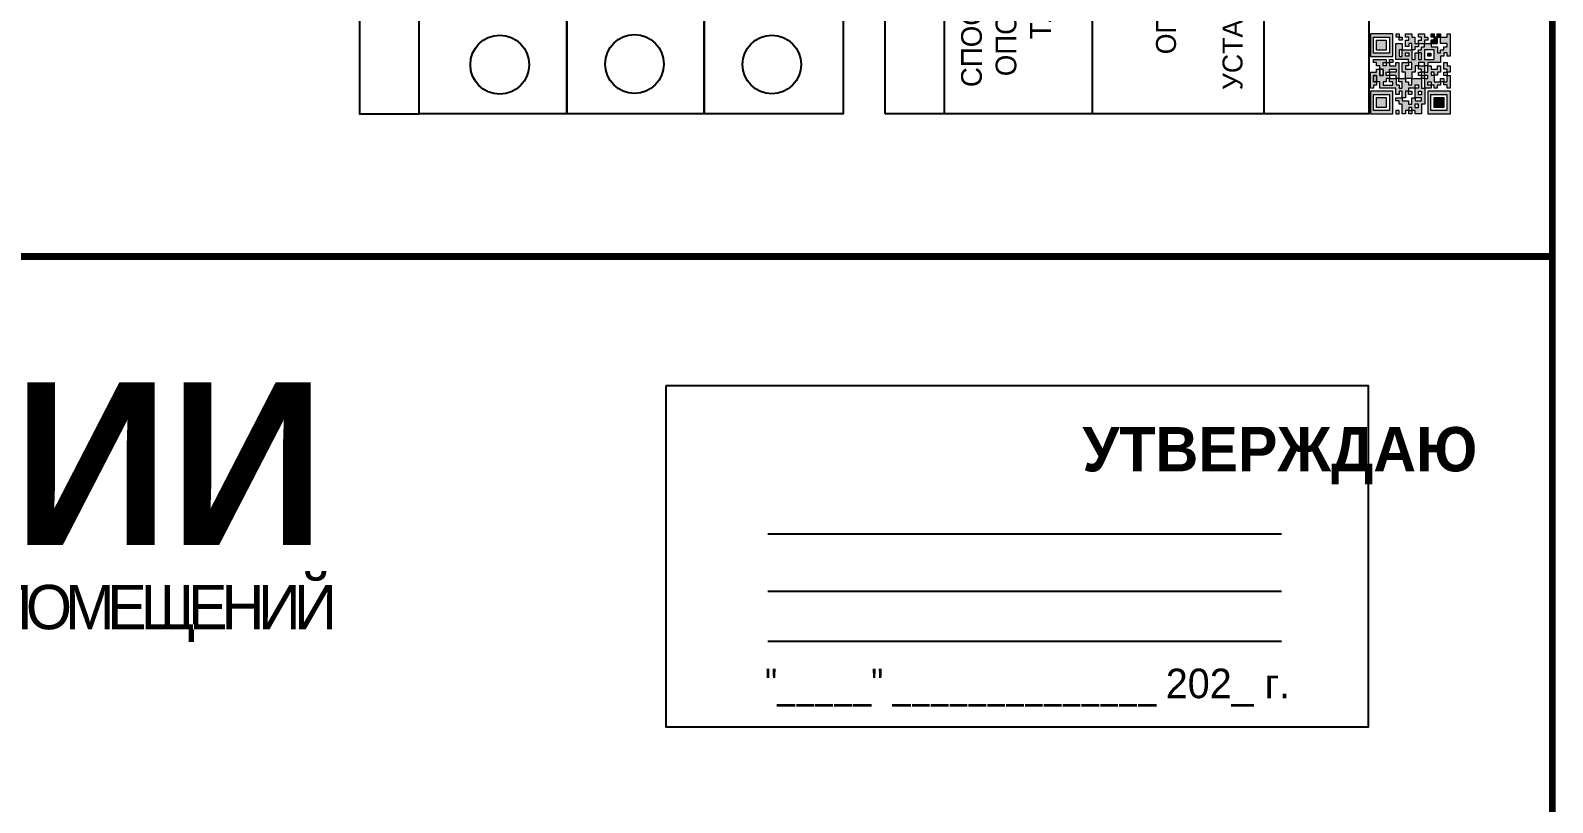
# Model space of a CAD drawing. Header units: millimetres. Extents: x 13114 to 67229, y 22859 to 38520.
# Drawn here: x 25043.7 to 25249.7, y 25781.1 to 25885.6 of the extents above; entities that cross this region are included whole.
import ezdxf

# ---------------------------------------------------------------- set-up
doc = ezdxf.new("R2010")
doc.units = ezdxf.units.MM
doc.styles.add('обычный', font='arial.ttf')

# ---------------------------------------------------------------- blocks, each defined once
blk = doc.blocks.new('QR')
at = {"lineweight": 0}
h = blk.add_hatch(color=256, dxfattribs=at)
h.dxf.hatch_style = 1
h.paths.add_polyline_path([(9241.16, 2687.38), (9242.01, 2687.38), (9242.01, 2687.83), (9241.59, 2687.83), (9241.59, 2688.68), (9239.45, 2688.68), (9239.45, 2688.25), (9239.86, 2688.25), (9239.86, 2687.83), (9240.29, 2687.83), (9240.29, 2688.25), (9241.16, 2688.25), (9241.16, 2687.83), (9240.29, 2687.83), (9240.29, 2687.38), (9239.45, 2687.38), (9239.45, 2685.22), (9238.57, 2685.22), (9238.57, 2684.8), (9239.02, 2684.8), (9239.02, 2684.37), (9238.13, 2684.37), (9238.13, 2683.92), (9239.02, 2683.92), (9239.02, 2683.5), (9239.44, 2683.5), (9239.44, 2682.64), (9239.87, 2682.64), (9239.87, 2682.18), (9239.44, 2682.18), (9239.44, 2682.64), (9238.13, 2682.64), (9238.13, 2681.76), (9237.71, 2681.76), (9237.71, 2682.64), (9238.13, 2682.64), (9238.13, 2683.07), (9237.27, 2683.07), (9237.27, 2683.51), (9237.71, 2683.51), (9237.71, 2684.37), (9238.13, 2684.37), (9238.13, 2685.22), (9237.71, 2685.22), (9237.71, 2684.8), (9237.28, 2684.8), (9237.28, 2684.38), (9235.98, 2684.38), (9235.98, 2683.92), (9236.4, 2683.92), (9236.4, 2683.49), (9236.84, 2683.49), (9236.84, 2683.07), (9236.4, 2683.07), (9236.4, 2682.64), (9235.98, 2682.64), (9235.98, 2681.76), (9237.29, 2681.76), (9237.29, 2681.33), (9239.43, 2681.33), (9239.43, 2681.76), (9240.74, 2681.76), (9240.74, 2683.05), (9239.87, 2683.05), (9239.87, 2683.5), (9240.29, 2683.5), (9240.29, 2683.91), (9240.74, 2683.91), (9240.74, 2684.81), (9240.29, 2684.81), (9240.29, 2684.79), (9240.29, 2684.37), (9239.45, 2684.37), (9239.45, 2684.8), (9239.87, 2684.8), (9239.87, 2685.21), (9240.74, 2685.21), (9240.74, 2686.1), (9240.29, 2686.1), (9240.29, 2685.64), (9239.86, 2685.64), (9239.86, 2686.95), (9240.29, 2686.95), (9240.29, 2686.52), (9240.74, 2686.52), (9240.74, 2686.1), (9241.16, 2686.1), (9241.16, 2686.53), (9241.59, 2686.53), (9241.59, 2686.1), (9242.02, 2686.1), (9242.02, 2685.21), (9241.59, 2685.21), (9241.59, 2686.1), (9241.16, 2686.1), (9241.16, 2685.21), (9240.74, 2685.21), (9240.74, 2684.81), (9242.89, 2684.81), (9242.89, 2685.22), (9242.47, 2685.22), (9242.47, 2686.11), (9242.89, 2686.11), (9242.89, 2686.52), (9242.46, 2686.52), (9242.46, 2686.95), (9242.89, 2686.95), (9242.89, 2686.52), (9243.32, 2686.52), (9243.32, 2688.26), (9242.9, 2688.26), (9242.9, 2687.83), (9242.47, 2687.83), (9242.47, 2687.38), (9242.01, 2687.38), (9242.01, 2686.94), (9241.16, 2686.94)])
h.paths.add_polyline_path([(9239.02, 2682.18), (9239.02, 2681.76), (9238.54, 2681.76), (9238.54, 2682.18)], flags=16)
h.paths.add_polyline_path([(9237.27, 2682.65), (9237.27, 2682.19), (9236.83, 2682.19), (9236.83, 2682.65)], flags=16)
h = blk.add_hatch(color=256, dxfattribs=at)
h.dxf.hatch_style = 1
h.paths.add_polyline_path([(9238.15, 2687.83), (9236.83, 2687.83), (9236.83, 2686.52), (9238.15, 2686.52)], flags=0)
h.paths.add_polyline_path([(9239.01, 2685.65), (9239.01, 2688.68), (9235.98, 2688.68), (9235.98, 2685.65)])
h.paths.add_polyline_path([(9236.41, 2686.1), (9236.41, 2688.26), (9238.56, 2688.26), (9238.56, 2686.1)], flags=16)
h.paths.add_polyline_path([(9236.83, 2686.52), (9236.83, 2687.83), (9238.15, 2687.83), (9238.15, 2686.52)], flags=0)
h = blk.add_hatch(color=256, dxfattribs=at)
h.dxf.hatch_style = 1
h.paths.add_polyline_path([(9238.15, 2686.52), (9238.15, 2687.83), (9236.83, 2687.83), (9236.83, 2686.52)])
h.paths.add_polyline_path([(9245.91, 2686.52), (9245.91, 2687.83), (9244.59, 2687.83), (9244.59, 2686.52)], flags=0)
h.paths.add_polyline_path([(9246.77, 2685.65), (9246.77, 2688.68), (9243.74, 2688.68), (9243.74, 2685.65)])
h.paths.add_polyline_path([(9244.17, 2686.1), (9244.17, 2688.26), (9246.32, 2688.26), (9246.32, 2686.1)], flags=16)
h.paths.add_polyline_path([(9244.59, 2686.52), (9244.59, 2687.83), (9245.91, 2687.83), (9245.91, 2686.52)], flags=0)
h = blk.add_hatch(color=256, dxfattribs=at)
h.dxf.hatch_style = 1
h.paths.add_polyline_path([(9240.75, 2681.76), (9240.75, 2681.35), (9241.17, 2681.35), (9241.17, 2681.76)])
h.paths.add_polyline_path([(9241.6, 2682.18), (9241.17, 2682.18), (9241.17, 2681.76), (9241.6, 2681.76)])
h.paths.add_polyline_path([(9242.47, 2681.34), (9242.47, 2682.19), (9242.02, 2682.19), (9242.02, 2681.76), (9241.6, 2681.76), (9241.6, 2681.34)])
h.paths.add_polyline_path([(9239.87, 2678.3), (9239.44, 2678.3), (9239.44, 2677.89), (9241.17, 2677.89), (9241.17, 2678.3), (9240.28, 2678.3), (9240.28, 2678.73), (9239.87, 2678.73)])
h.paths.add_polyline_path([(9240.75, 2678.73), (9240.75, 2679.19), (9240.28, 2679.19), (9240.28, 2678.73)])
h.paths.add_polyline_path([(9241.6, 2678.73), (9241.17, 2678.73), (9241.17, 2678.3), (9241.6, 2678.3)])
h.paths.add_polyline_path([(9242.02, 2678.3), (9241.6, 2678.3), (9241.6, 2677.89), (9242.48, 2677.89), (9242.48, 2678.31), (9242.9, 2678.31), (9242.9, 2678.73), (9242.02, 2678.73)])
h.paths.add_polyline_path([(9246.36, 2684.37), (9246.36, 2684.79), (9245.93, 2684.79), (9245.93, 2684.37)])
h.paths.add_polyline_path([(9246.78, 2685.2), (9246.36, 2685.2), (9246.36, 2684.79), (9246.78, 2684.79)])
h.paths.add_polyline_path([(9245.91, 2687.83), (9244.59, 2687.83), (9244.59, 2686.52), (9245.91, 2686.52)])
h = blk.add_hatch(color=256, dxfattribs=at)
h.dxf.hatch_style = 1
h.paths.add_polyline_path([(9243.32, 2686.11), (9242.89, 2686.11), (9242.89, 2685.64), (9243.32, 2685.64)])
h.paths.add_polyline_path([(9239.02, 2683.07), (9239.02, 2683.5), (9238.56, 2683.5), (9238.56, 2683.07)])
h.paths.add_polyline_path([(9236.4, 2684.8), (9236.4, 2685.22), (9235.98, 2685.22), (9235.98, 2684.8)])
h.paths.add_polyline_path([(9236.4, 2683.07), (9236.4, 2683.49), (9235.98, 2683.49), (9235.98, 2683.07)])
h = blk.add_hatch(color=256, dxfattribs=at)
h.dxf.hatch_style = 1
h.paths.add_polyline_path([(9243.32, 2682.64), (9243.32, 2683.07), (9244.62, 2683.07), (9244.62, 2684.37), (9243.74, 2684.37), (9243.74, 2684.8), (9244.62, 2684.8), (9244.62, 2684.37), (9245.48, 2684.37), (9245.48, 2685.22), (9243.32, 2685.22), (9243.32, 2683.5), (9242.89, 2683.5), (9242.89, 2683.06), (9242.01, 2683.06), (9242.01, 2683.91), (9242.47, 2683.91), (9242.47, 2683.5), (9242.89, 2683.5), (9242.89, 2684.38), (9241.59, 2684.38), (9241.59, 2683.91), (9240.74, 2683.91), (9240.74, 2683.05), (9241.59, 2683.05), (9241.59, 2682.64), (9242.47, 2682.64), (9242.47, 2682.19), (9242.91, 2682.19), (9242.91, 2681.34), (9242.48, 2681.34), (9242.48, 2680.91), (9242.91, 2680.91), (9242.91, 2679.17), (9243.75, 2679.17), (9243.75, 2678.73), (9244.2, 2678.73), (9244.2, 2678.3), (9243.75, 2678.3), (9243.75, 2677.88), (9246.78, 2677.88), (9246.78, 2678.3), (9246.35, 2678.3), (9246.35, 2679.19), (9245.48, 2679.19), (9245.48, 2678.31), (9245.05, 2678.31), (9245.05, 2678.73), (9244.62, 2678.73), (9244.62, 2679.19), (9244.2, 2679.19), (9244.2, 2679.61), (9245.05, 2679.61), (9245.05, 2680.46), (9245.48, 2680.46), (9245.48, 2681.34), (9245.04, 2681.34), (9245.04, 2681.76), (9244.63, 2681.76), (9244.63, 2682.19), (9244.21, 2682.19), (9244.21, 2681.76), (9243.32, 2681.76), (9243.32, 2682.19), (9244.21, 2682.19), (9244.21, 2682.64)])
h.paths.add_polyline_path([(9243.75, 2683.49), (9243.75, 2683.92), (9244.21, 2683.92), (9244.21, 2683.49)], flags=16)
h.paths.add_polyline_path([(9243.32, 2681.34), (9244.63, 2681.34), (9244.63, 2680.04), (9243.32, 2680.04)], flags=16)
h.paths.add_polyline_path([(9243.76, 2680.89), (9244.18, 2680.89), (9244.18, 2680.48), (9243.76, 2680.48)], flags=0)
h = blk.add_hatch(color=256, dxfattribs=at)
h.dxf.hatch_style = 1
h.paths.add_polyline_path([(9246.36, 2683.07), (9246.78, 2683.07), (9246.78, 2683.92), (9246.36, 2683.92), (9246.36, 2683.49), (9245.92, 2683.49), (9245.92, 2683.92), (9245.06, 2683.92), (9245.06, 2683.49), (9245.48, 2683.49), (9245.48, 2683.07), (9244.62, 2683.07), (9244.62, 2682.65), (9245.05, 2682.65), (9245.05, 2682.18), (9245.48, 2682.18), (9245.48, 2682.65), (9246.36, 2682.65)])
h.paths.add_polyline_path([(9246.78, 2682.18), (9246.36, 2682.18), (9246.36, 2681.75), (9245.92, 2681.75), (9245.92, 2682.18), (9245.48, 2682.18), (9245.48, 2681.34), (9245.48, 2681.34), (9245.94, 2681.34), (9245.94, 2680.91), (9246.36, 2680.91), (9246.36, 2681.34), (9246.78, 2681.34)])
h = blk.add_hatch(color=256, dxfattribs=at)
h.dxf.hatch_style = 1
h.paths.add_polyline_path([(9242.02, 2680.46), (9242.48, 2680.46), (9242.48, 2680.91), (9241.58, 2680.91), (9241.58, 2681.35), (9241.17, 2681.35), (9241.17, 2680.91), (9240.75, 2680.91), (9240.75, 2681.33), (9239.43, 2681.33), (9239.43, 2680.46), (9239.86, 2680.46), (9239.86, 2680.92), (9240.3, 2680.92), (9240.3, 2680.46), (9239.86, 2680.46), (9239.86, 2680.04), (9239.44, 2680.04), (9239.44, 2679.62), (9239.86, 2679.62), (9239.86, 2679.19), (9240.29, 2679.19), (9240.29, 2680.03), (9241.18, 2680.03), (9241.18, 2680.47), (9241.6, 2680.47), (9241.6, 2680.03), (9241.18, 2680.03), (9241.18, 2679.61), (9241.6, 2679.61), (9241.6, 2679.19), (9242.47, 2679.19), (9242.47, 2679.6), (9242.02, 2679.6)])
h = blk.add_hatch(color=256, dxfattribs=at)
h.dxf.hatch_style = 1
h.paths.add_polyline_path([(9235.98, 2680.9), (9235.98, 2677.86), (9239.02, 2677.86), (9239.02, 2680.9)])
h.paths.add_polyline_path([(9238.57, 2680.48), (9238.57, 2678.32), (9236.41, 2678.32), (9236.41, 2680.48)], flags=16)
h.paths.add_polyline_path([(9238.15, 2680.05), (9238.15, 2678.74), (9236.83, 2678.74), (9236.83, 2680.05)], flags=0)
h = blk.add_hatch(color=256, dxfattribs=at)
h.dxf.hatch_style = 1
h.paths.add_polyline_path([(9238.15, 2680.05), (9236.83, 2680.05), (9236.83, 2678.74), (9238.15, 2678.74)])
h = blk.add_hatch(color=256, dxfattribs=at)
h.dxf.hatch_style = 1
h.paths.add_polyline_path([(9244.18, 2680.48), (9244.18, 2680.89), (9243.76, 2680.89), (9243.76, 2680.48)])
h = blk.add_hatch(color=256, dxfattribs=at)
h.dxf.hatch_style = 1
h.paths.add_polyline_path([(9245.93, 2680.04), (9245.93, 2680.46), (9245.48, 2680.46), (9245.48, 2679.62), (9246.35, 2679.62), (9246.35, 2680.04)])
h.paths.add_polyline_path([(9246.78, 2680.04), (9246.78, 2680.46), (9246.35, 2680.46), (9246.35, 2680.04)])
h.paths.add_polyline_path([(9246.78, 2679.18), (9246.78, 2679.62), (9246.35, 2679.62), (9246.35, 2679.18)])
for points in [[(9237.71, 2685.22), (9238.13, 2685.22), (9238.13, 2684.37), (9237.71, 2684.37), (9237.71, 2683.51), (9237.27, 2683.51), (9237.27, 2683.07), (9238.13, 2683.07), (9238.13, 2682.64), (9237.71, 2682.64), (9237.71, 2681.76), (9238.13, 2681.76), (9238.13, 2682.64), (9239.44, 2682.64), (9239.44, 2683.5), (9239.02, 2683.5), (9239.02, 2683.07), (9238.56, 2683.07), (9238.56, 2683.5), (9239.02, 2683.5), (9239.02, 2683.92), (9238.13, 2683.92), (9238.13, 2684.37), (9239.02, 2684.37), (9239.02, 2684.8), (9238.57, 2684.8), (9238.57, 2685.22), (9239.45, 2685.22), (9239.45, 2687.38), (9240.29, 2687.38), (9240.29, 2687.83), (9239.86, 2687.83), (9239.86, 2688.25), (9239.45, 2688.25), (9239.45, 2688.68), (9241.59, 2688.68), (9241.59, 2687.83), (9242.01, 2687.83), (9242.01, 2687.38), (9242.47, 2687.38), (9242.47, 2687.83), (9242.9, 2687.83), (9242.9, 2688.26), (9243.32, 2688.26), (9243.32, 2686.52), (9242.89, 2686.52), (9242.89, 2686.11), (9243.32, 2686.11), (9243.32, 2685.64), (9242.89, 2685.64), (9242.89, 2686.11), (9242.47, 2686.11), (9242.47, 2685.22), (9242.89, 2685.22), (9242.89, 2684.81), (9240.74, 2684.81), (9240.74, 2683.91), (9241.59, 2683.91), (9241.59, 2684.38), (9242.89, 2684.38), (9242.89, 2683.5), (9242.47, 2683.5), (9242.47, 2683.91), (9242.01, 2683.91), (9242.01, 2683.06), (9242.89, 2683.06), (9242.89, 2683.5), (9243.32, 2683.5), (9243.32, 2685.22), (9245.48, 2685.22), (9245.48, 2684.37), (9244.62, 2684.37), (9244.62, 2683.07), (9245.48, 2683.07), (9245.48, 2683.49), (9245.06, 2683.49), (9245.06, 2683.92), (9245.92, 2683.92), (9245.92, 2683.49), (9246.36, 2683.49), (9246.36, 2683.92), (9246.78, 2683.92), (9246.78, 2683.07), (9246.36, 2683.07), (9246.36, 2682.65), (9245.48, 2682.65), (9245.48, 2682.18), (9245.92, 2682.18), (9245.92, 2681.75), (9246.36, 2681.75), (9246.36, 2682.18), (9246.78, 2682.18), (9246.78, 2681.34), (9246.36, 2681.34), (9246.36, 2680.91), (9245.94, 2680.91), (9245.94, 2681.34), (9245.48, 2681.34), (9245.48, 2680.46), (9245.93, 2680.46), (9245.93, 2680.04), (9246.35, 2680.04), (9246.35, 2680.46), (9246.78, 2680.46), (9246.78, 2680.04), (9246.78, 2680.04), (9246.35, 2680.04), (9246.35, 2679.62), (9246.78, 2679.62), (9246.78, 2679.18), (9246.35, 2679.18), (9246.35, 2678.3), (9246.78, 2678.3), (9246.78, 2677.88), (9243.75, 2677.88), (9243.75, 2678.3), (9244.2, 2678.3), (9244.2, 2678.73), (9243.75, 2678.73), (9243.75, 2679.17), (9242.91, 2679.17), (9242.91, 2680.91), (9242.48, 2680.91), (9242.48, 2680.46), (9242.02, 2680.46), (9242.02, 2679.6), (9242.47, 2679.6), (9242.47, 2679.19), (9241.6, 2679.19), (9241.6, 2679.61), (9241.18, 2679.61), (9241.18, 2680.03), (9240.29, 2680.03), (9240.29, 2679.19), (9240.75, 2679.19), (9240.75, 2678.73), (9240.28, 2678.73), (9240.28, 2678.3), (9241.17, 2678.3), (9241.17, 2678.73), (9241.6, 2678.73), (9241.6, 2678.3), (9242.02, 2678.3), (9242.02, 2678.73), (9242.9, 2678.73), (9242.9, 2678.31), (9242.48, 2678.31), (9242.48, 2677.89), (9241.6, 2677.89), (9241.6, 2678.3), (9241.17, 2678.3), (9241.17, 2677.89), (9239.44, 2677.89), (9239.44, 2678.3), (9239.87, 2678.3), (9239.87, 2678.73), (9240.28, 2678.73), (9240.28, 2679.19), (9240.29, 2679.19), (9239.86, 2679.19), (9239.86, 2679.62), (9239.44, 2679.62), (9239.44, 2680.04), (9239.86, 2680.04), (9239.86, 2680.46), (9239.43, 2680.46), (9239.43, 2681.33), (9237.29, 2681.33), (9237.29, 2681.76), (9235.98, 2681.76), (9235.98, 2682.64), (9236.4, 2682.64), (9236.4, 2683.07), (9235.98, 2683.07), (9235.98, 2683.49), (9236.4, 2683.49), (9236.4, 2683.92), (9235.98, 2683.92), (9235.98, 2684.38), (9237.28, 2684.38), (9237.28, 2684.8), (9237.71, 2684.8), (9237.71, 2685.22), (9237.92, 2685.22)], [(9240.74, 2686.1), (9240.74, 2686.52), (9240.29, 2686.52), (9240.29, 2686.95), (9239.86, 2686.95), (9239.86, 2685.64), (9240.29, 2685.64), (9240.29, 2686.1), (9240.74, 2686.1), (9240.74, 2686.52)], [(9240.74, 2685.21), (9239.87, 2685.21), (9239.87, 2684.8), (9239.45, 2684.8), (9239.45, 2684.37), (9240.29, 2684.37), (9240.29, 2684.79), (9240.29, 2684.81), (9240.74, 2684.81), (9240.74, 2685.21), (9239.87, 2685.21)], [(9240.74, 2683.91), (9240.29, 2683.91), (9240.29, 2683.5), (9239.87, 2683.5), (9239.87, 2683.05), (9240.74, 2683.05), (9240.74, 2683.91)], [(9244.62, 2684.37), (9244.62, 2684.8), (9243.74, 2684.8), (9243.74, 2684.37), (9244.62, 2684.37)], [(9240.74, 2683.05), (9240.74, 2681.76), (9239.43, 2681.76), (9239.43, 2681.33), (9240.75, 2681.33), (9240.75, 2681.35), (9240.75, 2680.91), (9241.17, 2680.91), (9241.17, 2681.35), (9241.58, 2681.35), (9241.58, 2680.91), (9242.48, 2680.91), (9242.48, 2681.34), (9242.91, 2681.34), (9242.91, 2682.19), (9242.47, 2682.19), (9242.47, 2682.64), (9241.59, 2682.64), (9241.59, 2683.05), (9240.74, 2683.05)], [(9241.6, 2681.76), (9242.02, 2681.76), (9242.02, 2682.19), (9242.47, 2682.19), (9242.47, 2681.34), (9241.6, 2681.34), (9241.6, 2681.76)], [(9244.62, 2683.07), (9243.32, 2683.07), (9243.32, 2682.64), (9244.21, 2682.64), (9244.21, 2682.19), (9243.32, 2682.19), (9243.32, 2681.76), (9244.21, 2681.76), (9244.21, 2682.19), (9244.63, 2682.19), (9244.63, 2681.76), (9245.04, 2681.76), (9245.04, 2681.34), (9245.48, 2681.34)], [(9245.48, 2682.18), (9245.05, 2682.18), (9245.05, 2682.65), (9244.62, 2682.65), (9244.62, 2683.07)], [(9245.48, 2682.18), (9245.48, 2681.34)], [(9239.86, 2680.46), (9239.86, 2680.92), (9240.3, 2680.92), (9240.3, 2680.46), (9239.86, 2680.46)], [(9245.48, 2680.46), (9245.05, 2680.46), (9245.05, 2679.61), (9244.2, 2679.61), (9244.2, 2679.19), (9244.62, 2679.19), (9244.62, 2678.73), (9245.05, 2678.73), (9245.05, 2678.31), (9245.48, 2678.31), (9245.48, 2679.19), (9246.35, 2679.19), (9246.35, 2679.07)], [(9246.35, 2679.62), (9245.48, 2679.62), (9245.48, 2680.46)], [(9245.48, 2680.46), (9245.48, 2679.62), (9246.35, 2679.62), (9246.35, 2680.04), (9245.93, 2680.04), (9245.93, 2680.46), (9245.48, 2680.46), (9245.48, 2679.62)], [(9246.35, 2679.62), (9246.35, 2679.18)]]:
    blk.add_lwpolyline(points, dxfattribs=at)
for points in [[(9235.98, 2685.65), (9239.01, 2685.65), (9239.01, 2688.68), (9235.98, 2688.68)], [(9236.41, 2688.26), (9238.56, 2688.26), (9238.56, 2686.1), (9236.41, 2686.1)], [(9236.83, 2687.83), (9238.15, 2687.83), (9238.15, 2686.52), (9236.83, 2686.52)], [(9240.29, 2687.83), (9241.16, 2687.83), (9241.16, 2688.25), (9240.29, 2688.25)], [(9240.29, 2688.25), (9241.16, 2688.25), (9241.16, 2687.83), (9240.29, 2687.83)], [(9243.74, 2685.65), (9246.77, 2685.65), (9246.77, 2688.68), (9243.74, 2688.68)], [(9244.17, 2688.26), (9246.32, 2688.26), (9246.32, 2686.1), (9244.17, 2686.1)], [(9244.59, 2687.83), (9245.91, 2687.83), (9245.91, 2686.52), (9244.59, 2686.52)], [(9241.16, 2686.1), (9240.74, 2686.1), (9240.74, 2685.21), (9241.16, 2685.21)], [(9242.01, 2687.38), (9241.16, 2687.38), (9241.16, 2686.94), (9242.01, 2686.94)], [(9241.16, 2687.38), (9242.01, 2687.38), (9242.01, 2686.94), (9241.16, 2686.94)], [(9241.16, 2686.53), (9241.59, 2686.53), (9241.59, 2686.1), (9241.16, 2686.1)], [(9241.59, 2686.1), (9242.02, 2686.1), (9242.02, 2685.21), (9241.59, 2685.21)], [(9242.89, 2686.52), (9242.46, 2686.52), (9242.46, 2686.95), (9242.89, 2686.95)], [(9235.98, 2684.8), (9236.4, 2684.8), (9236.4, 2685.22), (9235.98, 2685.22)], [(9236.4, 2683.07), (9236.84, 2683.07), (9236.84, 2683.49), (9236.4, 2683.49)], [(9243.75, 2683.92), (9244.21, 2683.92), (9244.21, 2683.49), (9243.75, 2683.49)], [(9245.93, 2684.79), (9246.36, 2684.79), (9246.36, 2684.37), (9245.93, 2684.37)], [(9246.36, 2685.2), (9246.78, 2685.2), (9246.78, 2684.79), (9246.36, 2684.79)], [(9236.83, 2682.19), (9237.27, 2682.19), (9237.27, 2682.65), (9236.83, 2682.65)], [(9238.54, 2682.18), (9239.02, 2682.18), (9239.02, 2681.76), (9238.54, 2681.76)], [(9239.44, 2682.64), (9239.87, 2682.64), (9239.87, 2682.18), (9239.44, 2682.18)], [(9240.75, 2681.76), (9241.17, 2681.76), (9241.17, 2681.35), (9240.75, 2681.35)], [(9241.17, 2682.18), (9241.6, 2682.18), (9241.6, 2681.76), (9241.17, 2681.76)], [(9243.32, 2680.04), (9244.63, 2680.04), (9244.63, 2681.34), (9243.32, 2681.34)], [(9235.98, 2677.86), (9239.02, 2677.86), (9239.02, 2680.9), (9235.98, 2680.9)], [(9236.41, 2680.48), (9238.57, 2680.48), (9238.57, 2678.32), (9236.41, 2678.32)], [(9236.83, 2680.05), (9238.15, 2680.05), (9238.15, 2678.74), (9236.83, 2678.74)], [(9241.18, 2680.03), (9241.6, 2680.03), (9241.6, 2680.47), (9241.18, 2680.47)], [(9243.76, 2680.89), (9244.18, 2680.89), (9244.18, 2680.48), (9243.76, 2680.48)]]:
    blk.add_lwpolyline(points, close=True, dxfattribs=at)

msp = doc.modelspace()

# ---------------------------------------------------------------- linework, layer by layer
at = {"color": 6, "lineweight": 100}
for points in [[(24649.66, 25855.01), (25249.66, 25855.01), (25249.66, 26250.01), (24649.66, 26250.01)], [(24649.66, 25460.01), (25249.66, 25460.01), (25249.66, 25855.01), (24649.66, 25855.01)]]:
    msp.add_lwpolyline(points, close=True, dxfattribs=at)
for points in [[(25096.3, 25874.34), (25096.3, 26018.11), (25088.25, 26018.11), (25088.25, 25874.34)], [(25096.3, 25874.34), (25096.3, 26018.11), (25153.7, 26018.11), (25153.7, 25874.34)], [(25129.72, 25837.53), (25224.72, 25837.53), (25224.72, 25791.32), (25129.72, 25791.32)]]:
    msp.add_lwpolyline(points, close=True)
for points in [[(25116.3, 25932.76), (25116.3, 25874.34), (25116.3, 26018.11)], [(25134.87, 25932.76), (25134.87, 25874.34), (25134.87, 26018.11)], [(25143.47, 25817.48), (25213, 25817.48)], [(25143.47, 25809.72), (25213, 25809.72)], [(25143.47, 25802.93), (25213, 25802.93)]]:
    msp.add_lwpolyline(points)
at = {"color": 0}
msp.add_lwpolyline([(25159.36, 25874.34), (25159.36, 26018.11), (25224.81, 26018.11), (25224.81, 25874.34)], close=True, dxfattribs=at)
for points in [[(25167.41, 25874.34), (25167.41, 26018.11)], [(25187.41, 25874.34), (25187.41, 26018.11)], [(25210.66, 25874.34), (25210.66, 26018.11)]]:
    msp.add_lwpolyline(points, dxfattribs=at)
for centre in [(25107.22, 25880.97), (25125.45, 25881.06), (25144.03, 25881)]:
    msp.add_circle(centre, 3.98)

# ---------------------------------------------------------------- block references
at = {"color": 22, "lineweight": 100, "true_color": 0xbb1e10, "rotation": 90}
msp.add_blockref('QR', (27913.69, 16638.36), dxfattribs=at)

# ---------------------------------------------------------------- texts
at = {"lineweight": 0, "attachment_point": 5, "rotation": 90, "style": 'обычный'}
for s, insert, char_height, width in [('{\\fProxima Nova Rg|b0|i0|c204|p2;СПОСОБ ОПОВЕЩЕНИЯ АВТОМАТИЧЕСКИЙ ЧЕРЕЗ РЕЧЕВУЮ СИСТЕМУ ОПОВЕЩЕНИЯ И УПРАВЛЕНИЯ ЭВАКУАЦИЕЙ ЛЮДЕЙ ПРИ ПОЖАРЕ , А ТАК ЖЕ ВРУЧНУЮ, ИСПОЛЬЗУЯ ВНУТРЕННЮЮ ГРОМКУЮ СВЯЗЬ СИСТЕМЫ ТЕХНОЛОГИЧЕСКОГО ОПОВЕЩЕНИЯ.}', (25178.45, 25945.2), 2.8, 137.0334), ('{\\fProxima Nova Rg|b0|i0|c204|p2;\\P\\pt8.1;ЗАПУСК В РУЧНОМ РЕЖИМЕ АВТОМАТИЧЕСКОЙ СИСТЕМЫ ОПОВЕЩЕНИЯ  И УПРАВЛЕНИЯ ЭВАКУАЦИИ ЛЮДЕЙ ПРИ ПОЖАРЕ ПРОИЗВОДИТСЯ ОТ РУЧНЫХ ПОЖАРНЫХ ИЗВЕЩАТЕЛЕЙ, УСТАНАНОВЛЕННЫХ НА СТЕНАХ ВБЛИЗИ ЭВАКУАЦИОННЫХ ВЫХОДОВ. }', (25197.75, 25942.41), 2.7, 131.4512)]:
    msp.add_mtext(s, dxfattribs=dict(at, insert=insert, char_height=char_height, width=width))
at = {"lineweight": 0, "style": 'обычный'}
for s, insert, char_height, width, attachment_point in [('{\\fProxima Nova Rg|b1|i0|c204|p2;ПЛАН ЭВАКУАЦИИ}', (24806.47, 25837.97), 22, 493.8901, 1), ('\\pi-18,l18,t18;{\\fProxima Nova Rg|b1|i0|c204|p2;УТВЕРЖДАЮ\\H1.1997x; }', (25212.76, 25828.06), 6, 126.6484, 5), ('{\\fArial Narrow|b0|i0|c204|p34;"_____" ______________ \\fProxima Nova Rg|b0|i0|c204|p2;202_ г. }', (25178.63, 25796.65), 4, 78.6503, 5)]:
    msp.add_mtext(s, dxfattribs=dict(at, insert=insert, char_height=char_height, width=width, attachment_point=attachment_point))
at = {"color": 0, "lineweight": 0, "insert": (24955.44, 25810.73), "char_height": 7.5, "width": 449.2158, "attachment_point": 5, "style": 'обычный'}
msp.add_mtext('{\\fArial Black|b1|i0|c204|p34;\\H2x;\\T0.85;  \\fArial Narrow|b0|i0|c204|p34;\\H0.8x;\\W0.9;\\P\\fProxima Nova Rg|b0|i0|c204|p2;\\H0.5x;\\W1;\\C256;ПРИ ПОЖАРЕ  ИЛИ ДРУГИХ ЧРЕЗВЫЧАЙНЫХ СИТУАЦИЯХ  ИЗ ПОМЕЩЕНИЙ \\fProxima Nova Rg|b1|i0|c204|p2;\\H1.25x;\\PЦЭО: ЦЕНТРАЛЬНОГО ПУЛЬТА КПО}', dxfattribs=at)

doc.saveas('drawing.dxf')
